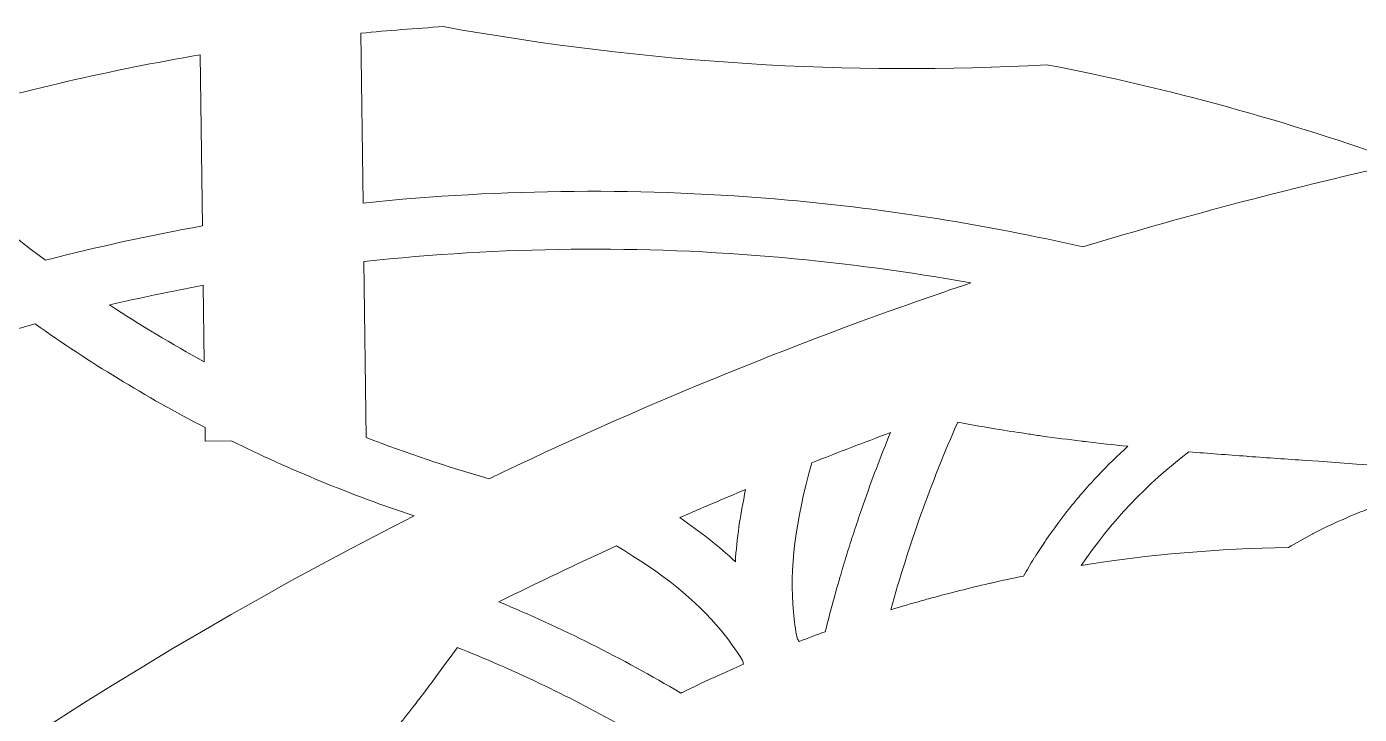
# Model space of a CAD drawing. Header units: millimetres. Extents: x -131 to 670, y -112 to 1620.
# Drawn here: x 375.8 to 436.9, y 880.5 to 912.1 of the extents above; entities that cross this region are included whole.
import ezdxf

# ---------------------------------------------------------------- set-up
doc = ezdxf.new("R2010")
doc.units = ezdxf.units.MM
doc.header["$MEASUREMENT"] = 0
doc.layers.add('Layer 2', color=7, linetype='Continuous')

msp = doc.modelspace()

# ---------------------------------------------------------------- linework, layer by layer
at = {"layer": 'Layer 2', "lineweight": 0}
for points, knots in [([(438.866, 905.835), (433.947, 904.751), (429.05, 903.468), (424.185, 901.983), (419.765, 902.994), (415.249, 903.718), (410.655, 904.129), (404.104, 904.713), (397.594, 904.66), (391.195, 903.994), (391.195, 903.994), (391.092, 911.78), (391.092, 911.78), (392.345, 911.905), (393.603, 912.002), (394.863, 912.083), (404.185, 910.406), (413.482, 909.825), (422.52, 910.337), (428.116, 909.26), (433.577, 907.752), (438.866, 905.835)], [0, 0, 0, 0, 1, 1, 1, 2, 2, 2, 3, 3, 3, 4, 4, 4, 5, 5, 5, 6, 6, 6, 7, 7, 7, 7]), ([(383.727, 910.789), (383.727, 910.789), (383.83, 902.942), (383.83, 902.942), (381.413, 902.506), (379.015, 901.986), (376.643, 901.373), (374.759, 902.768), (372.955, 904.262), (371.241, 905.85), (371.376, 906.562), (371.496, 907.276), (371.608, 907.992), (375.584, 909.157), (379.629, 910.091), (383.727, 910.789)], [0, 0, 0, 0, 1, 1, 1, 2, 2, 2, 3, 3, 3, 4, 4, 4, 5, 5, 5, 5]), ([(417.896, 899.944), (410.702, 897.475), (403.72, 894.601), (396.972, 891.35), (395.053, 891.898), (393.173, 892.53), (391.337, 893.246), (391.337, 893.246), (391.23, 901.312), (391.23, 901.312), (397.493, 901.993), (403.91, 902.075), (410.419, 901.494), (413.338, 901.233), (416.213, 900.841), (419.042, 900.33), (418.66, 900.202), (418.277, 900.075), (417.896, 899.944)], [0, 0, 0, 0, 1, 1, 1, 2, 2, 2, 3, 3, 3, 4, 4, 4, 5, 5, 5, 6, 6, 6, 6]), ([(379.578, 899.322), (380.997, 899.654), (382.427, 899.952), (383.866, 900.222), (383.866, 900.222), (383.912, 896.716), (383.912, 896.716), (382.43, 897.529), (380.984, 898.398), (379.578, 899.322)], [0, 0, 0, 0, 1, 1, 1, 2, 2, 2, 3, 3, 3, 3]), ([(393.533, 889.649), (363.267, 874.302), (337.936, 851.199), (319.831, 822.361), (319.2, 830.652), (317.035, 838.578), (313.575, 845.813), (314.704, 848.215), (315.931, 850.56), (317.243, 852.846), (328.445, 854.746), (339.302, 859.531), (348.63, 867.329), (358.069, 875.222), (364.751, 885.203), (368.584, 896.04), (371.068, 896.945), (373.594, 897.753), (376.161, 898.455), (378.633, 896.699), (381.236, 895.111), (383.952, 893.701), (383.952, 893.701), (383.96, 893.077), (383.96, 893.077), (383.96, 893.077), (385.156, 893.091), (385.156, 893.091), (387.846, 891.763), (390.642, 890.611), (393.533, 889.649)], [0, 0, 0, 0, 1, 1, 1, 2, 2, 2, 3, 3, 3, 4, 4, 4, 5, 5, 5, 6, 6, 6, 7, 7, 7, 8, 8, 8, 9, 9, 9, 10, 10, 10, 10]), ([(423.596, 890.035), (423.206, 889.551), (422.835, 889.051), (422.486, 888.537), (422.473, 888.518), (422.46, 888.498), (422.446, 888.479), (422.284, 888.238), (422.126, 887.994), (421.973, 887.748), (421.961, 887.729), (421.949, 887.711), (421.938, 887.693), (421.775, 887.428), (421.615, 887.162), (421.464, 886.892), (420.968, 886.791), (420.474, 886.684), (419.981, 886.572), (419.945, 886.563), (419.909, 886.555), (419.873, 886.546), (419.428, 886.444), (418.984, 886.337), (418.541, 886.225), (418.466, 886.206), (418.39, 886.187), (418.315, 886.168), (417.91, 886.064), (417.506, 885.956), (417.103, 885.844), (417.007, 885.818), (416.91, 885.793), (416.813, 885.765), (416.332, 885.629), (415.852, 885.489), (415.374, 885.342), (416.195, 888.303), (417.224, 891.179), (418.447, 893.951), (419.087, 893.826), (419.732, 893.71), (420.381, 893.604), (420.821, 893.531), (421.265, 893.467), (421.708, 893.402), (421.914, 893.372), (422.12, 893.337), (422.327, 893.308), (422.92, 893.225), (423.517, 893.15), (424.115, 893.079), (424.171, 893.072), (424.227, 893.064), (424.283, 893.057), (424.937, 892.98), (425.592, 892.909), (426.248, 892.842), (425.773, 892.413), (425.314, 891.965), (424.874, 891.5), (424.658, 891.272), (424.448, 891.039), (424.241, 890.803), (424.23, 890.79), (424.218, 890.776), (424.207, 890.763), (424.012, 890.54), (423.822, 890.313), (423.636, 890.084), (423.623, 890.068), (423.609, 890.051), (423.596, 890.035)], [0, 0, 0, 0, 1, 1, 1, 2, 2, 2, 3, 3, 3, 4, 4, 4, 5, 5, 5, 6, 6, 6, 7, 7, 7, 8, 8, 8, 9, 9, 9, 10, 10, 10, 11, 11, 11, 12, 12, 12, 13, 13, 13, 14, 14, 14, 15, 15, 15, 16, 16, 16, 17, 17, 17, 18, 18, 18, 19, 19, 19, 20, 20, 20, 21, 21, 21, 22, 22, 22, 23, 23, 23, 24, 24, 24, 24]), ([(413.007, 886.694), (412.997, 886.656), (412.986, 886.617), (412.975, 886.579), (412.763, 885.838), (412.561, 885.092), (412.374, 884.341), (411.972, 884.195), (411.572, 884.041), (411.173, 883.887), (411.143, 883.938), (411.11, 883.989), (411.079, 884.041), (411.006, 884.437), (410.95, 884.836), (410.913, 885.237), (410.73, 887.215), (411.003, 889.41), (411.757, 892.083), (412.955, 892.556), (414.156, 893.02), (415.363, 893.467), (414.917, 892.38), (414.501, 891.278), (414.112, 890.163), (414.101, 890.131), (414.09, 890.099), (414.079, 890.067), (413.96, 889.726), (413.845, 889.384), (413.732, 889.041), (413.714, 888.987), (413.697, 888.934), (413.679, 888.88), (413.571, 888.548), (413.465, 888.216), (413.362, 887.881), (413.344, 887.821), (413.326, 887.761), (413.307, 887.701), (413.205, 887.366), (413.104, 887.03), (413.007, 886.694)], [0, 0, 0, 0, 1, 1, 1, 2, 2, 2, 3, 3, 3, 4, 4, 4, 5, 5, 5, 6, 6, 6, 7, 7, 7, 8, 8, 8, 9, 9, 9, 10, 10, 10, 11, 11, 11, 12, 12, 12, 13, 13, 13, 14, 14, 14, 14]), ([(436.909, 889.829), (436.611, 889.711), (436.317, 889.586), (436.025, 889.456), (435.942, 889.419), (435.858, 889.383), (435.776, 889.345), (435.445, 889.193), (435.12, 889.034), (434.799, 888.867), (434.761, 888.847), (434.722, 888.829), (434.684, 888.809), (434.316, 888.616), (433.952, 888.414), (433.597, 888.201), (430.396, 888.156), (427.224, 887.878), (424.1, 887.374), (425.441, 889.359), (427.122, 891.124), (429.039, 892.589), (429.922, 892.516), (430.806, 892.448), (431.688, 892.384), (431.717, 892.381), (431.747, 892.38), (431.776, 892.377), (432.653, 892.314), (433.53, 892.252), (434.403, 892.192), (434.403, 892.192), (434.405, 892.192), (434.405, 892.192), (437.528, 891.976), (440.549, 891.763), (443.368, 891.434), (442.93, 891.385), (442.495, 891.324), (442.063, 891.253), (441.631, 891.182), (441.204, 891.098), (440.78, 891.006), (440.761, 891.002), (440.743, 890.997), (440.724, 890.993), (440.336, 890.908), (439.952, 890.814), (439.571, 890.712), (439.493, 890.691), (439.415, 890.667), (439.337, 890.646), (439.015, 890.555), (438.696, 890.46), (438.379, 890.358), (438.282, 890.326), (438.186, 890.294), (438.09, 890.261), (437.791, 890.16), (437.495, 890.054), (437.201, 889.942), (437.103, 889.905), (437.006, 889.867), (436.909, 889.829)], [0, 0, 0, 0, 1, 1, 1, 2, 2, 2, 3, 3, 3, 4, 4, 4, 5, 5, 5, 6, 6, 6, 7, 7, 7, 8, 8, 8, 9, 9, 9, 10, 10, 10, 11, 11, 11, 12, 12, 12, 13, 13, 13, 14, 14, 14, 15, 15, 15, 16, 16, 16, 17, 17, 17, 18, 18, 18, 19, 19, 19, 20, 20, 20, 21, 21, 21, 21]), ([(405.702, 889.569), (406.706, 890.008), (407.714, 890.438), (408.725, 890.859), (408.475, 889.689), (408.317, 888.592), (408.253, 887.55), (407.509, 888.249), (406.662, 888.917), (405.702, 889.569)], [0, 0, 0, 0, 1, 1, 1, 2, 2, 2, 3, 3, 3, 3]), ([(407.597, 884.4), (407.958, 883.965), (408.281, 883.501), (408.586, 883.026), (408.599, 882.966), (408.613, 882.907), (408.627, 882.848), (408.627, 882.848), (408.625, 882.847), (408.625, 882.847), (408.445, 882.769), (408.266, 882.686), (408.086, 882.606), (407.816, 882.486), (407.545, 882.369), (407.277, 882.245), (407.25, 882.233), (407.223, 882.221), (407.196, 882.209), (406.749, 882.003), (406.303, 881.79), (405.86, 881.573), (405.825, 881.557), (405.791, 881.541), (405.757, 881.524), (403.059, 883.127), (400.27, 884.522), (397.415, 885.71), (399.197, 886.595), (400.994, 887.447), (402.803, 888.274), (404.894, 887.039), (406.443, 885.789), (407.597, 884.4)], [0, 0, 0, 0, 1, 1, 1, 2, 2, 2, 3, 3, 3, 4, 4, 4, 5, 5, 5, 6, 6, 6, 7, 7, 7, 8, 8, 8, 9, 9, 9, 10, 10, 10, 11, 11, 11, 11]), ([(394.018, 881.585), (394.19, 881.814), (394.364, 882.041), (394.534, 882.271), (394.861, 882.713), (395.184, 883.158), (395.5, 883.605), (395.502, 883.609), (395.506, 883.614), (395.509, 883.618), (398.054, 882.604), (400.545, 881.419), (402.968, 880.064), (402.38, 879.738), (401.798, 879.399), (401.218, 879.054), (401.152, 879.015), (401.086, 878.974), (401.019, 878.934), (400.457, 878.596), (399.899, 878.25), (399.346, 877.895), (399.346, 877.894), (399.345, 877.894), (399.345, 877.894), (398.115, 878.233), (396.854, 878.465), (395.58, 878.595), (395.262, 878.628), (394.942, 878.654), (394.622, 878.673), (393.982, 878.713), (393.34, 878.726), (392.697, 878.716), (392.377, 878.709), (392.056, 878.698), (391.737, 878.68), (392.036, 879.048), (392.332, 879.416), (392.625, 879.786), (392.696, 879.875), (392.766, 879.965), (392.837, 880.054), (393.082, 880.365), (393.325, 880.676), (393.565, 880.989), (393.718, 881.187), (393.867, 881.386), (394.018, 881.585)], [0, 0, 0, 0, 1, 1, 1, 2, 2, 2, 3, 3, 3, 4, 4, 4, 5, 5, 5, 6, 6, 6, 7, 7, 7, 8, 8, 8, 9, 9, 9, 10, 10, 10, 11, 11, 11, 12, 12, 12, 13, 13, 13, 14, 14, 14, 15, 15, 15, 16, 16, 16, 16])]:
    msp.add_open_spline(points, degree=3, knots=knots, dxfattribs=at)

doc.saveas('drawing.dxf')
